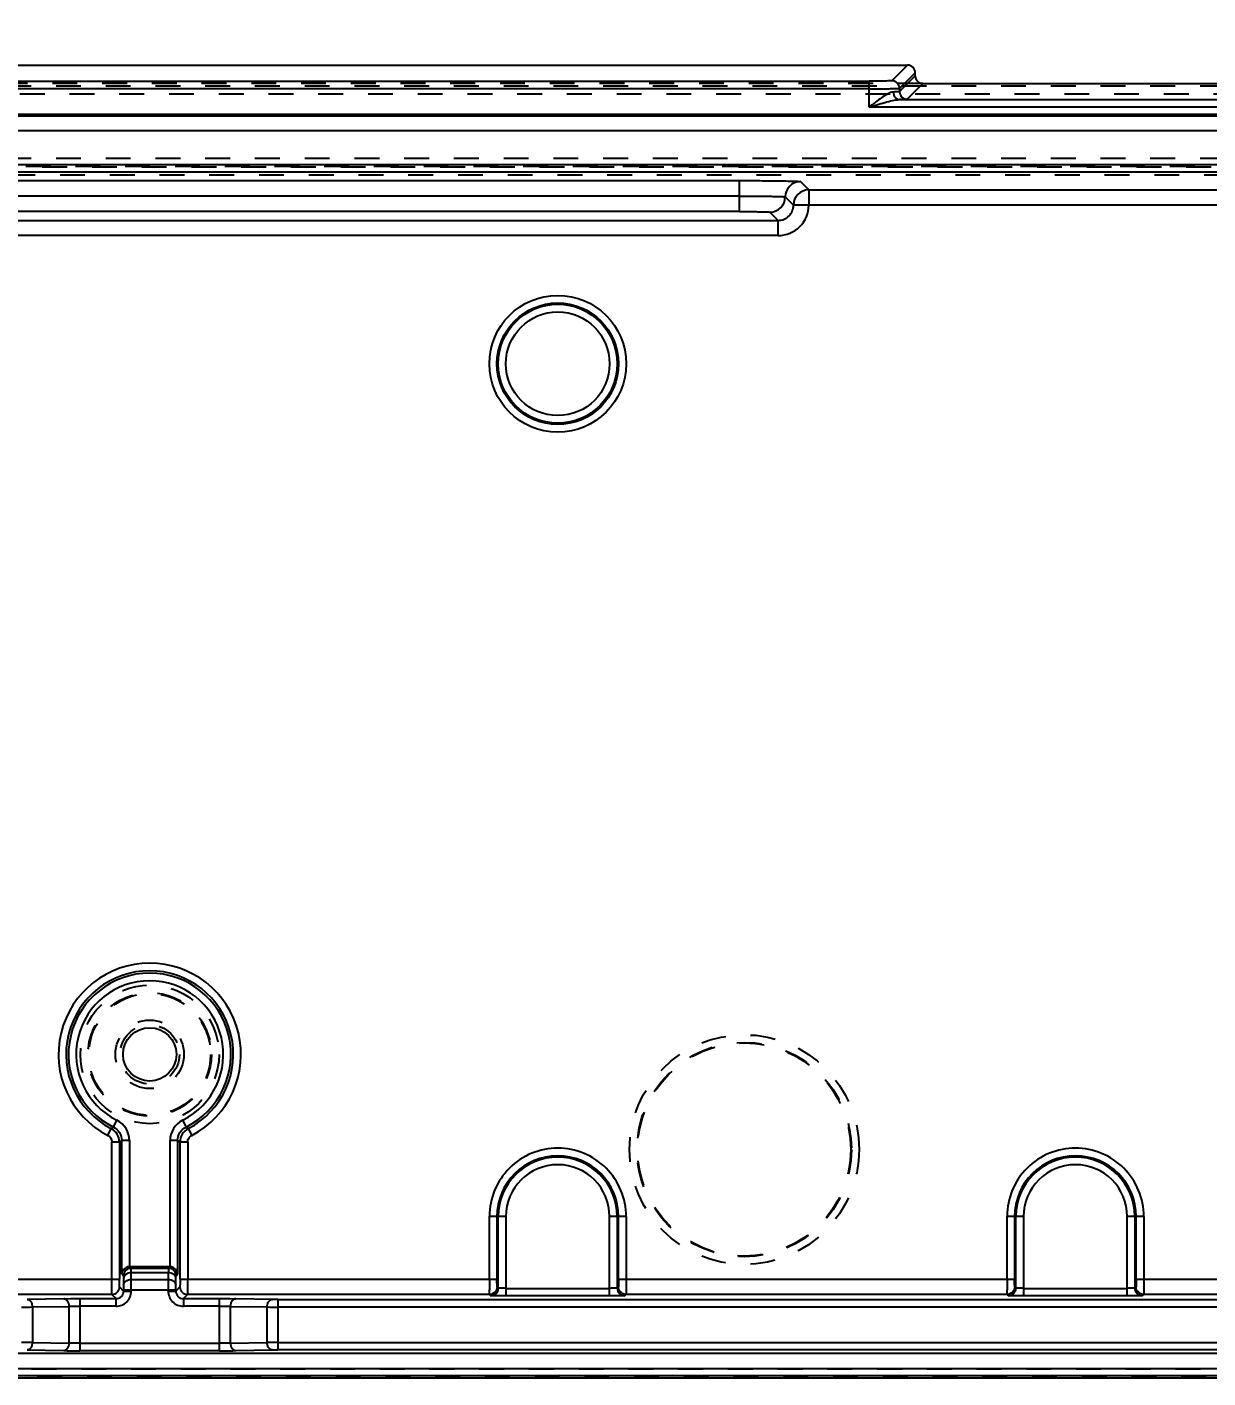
# Model space of a CAD drawing. Header units: millimetres. Extents: x 1803 to 4269, y -6912 to 1836.
# Drawn here: x 2945.9 to 3023.4, y -2.2 to 86.5 of the extents above; entities that cross this region are included whole.
import ezdxf

# ---------------------------------------------------------------- set-up
doc = ezdxf.new("R2010")
doc.units = ezdxf.units.MM
doc.header["$LTSCALE"] = 16.335
doc.header["$PDMODE"] = 3
doc.header["$PDSIZE"] = 0.3125
doc.linetypes.add('HIDDEN', pattern=[0.2, 0.1, -0.1])
doc.layers.get('0').update_dxf_attribs({"linetype": 'CONTINUOUS'})
doc.layers.get('Defpoints').update_dxf_attribs({"linetype": 'CONTINUOUS'})
doc.layers.add('DEFAULT_2', color=8, linetype='HIDDEN')
doc.styles.get("Standard").update_dxf_attribs({"font": 'txt', "width": 0.8})
doc.dimstyles.new('11', dxfattribs={"dimtxt": 8, "dimasz": 8, "dimexe": 0, "dimexo": 0, "dimgap": 0, "dimtad": 0, "dimdsep": 46, "dimtxsty": 'Standard', "dimcen": 0, "dimclrd": 4, "dimclre": 4, "dimclrt": 6, "dimazin": 0, "dimtp": 0.01, "dimtm": 0.01, "dimtfac": 1, "dimtofl": 0, "dimtmove": 0, "dimatfit": 3, "dimfxl": 0, "dimtolj": 1, "dimarcsym": 0})

# ---------------------------------------------------------------- blocks, each defined once
blk = doc.blocks.new('*D13')
at = {"color": 4, "lineweight": -2}
for p, q in [((2710.726, 63.037), (2710.726, 100.642)), ((2718.726, 100.642), (2794.331, 100.642)), ((3097.706, 100.642), (2826.331, 100.642)), ((3105.706, 56.318), (3105.706, 100.642))]:
    blk.add_line(p, q, dxfattribs=at)
at = {"color": 4}
for points in [[(2718.726, 101.976), (2718.726, 99.309), (2710.726, 100.642)], [(3097.706, 101.976), (3097.706, 99.309), (3105.706, 100.642)]]:
    blk.add_solid(points, dxfattribs=at)
at = {"layer": 'Defpoints', "color": 0}
for p in [(2710.726, 100.642), (2710.726, 63.037), (3105.706, 56.318)]:
    blk.add_point(p, dxfattribs=at)
at = {"color": 6, "insert": (2810.331, 100.642), "char_height": 8, "attachment_point": 5}
blk.add_mtext('\\A1;394.98', dxfattribs=at)

msp = doc.modelspace()

# ---------------------------------------------------------------- linework, layer by layer
at = {"color": 7, "linetype": 'Continuous'}
for p, q in [((2809.726, 84.021), (3003.706, 84.021)), ((3003.706, 84.021), (3002.676, 82.99)), ((3003.176, 82.49), (3004.206, 83.521)), ((3004.206, 83.308), (3004.206, 83.521)), ((2848.27, 82.965), (3001.176, 82.965)), ((3001.176, 81.252), (3001.176, 82.965)), ((3004.206, 83.308), (3003.176, 82.277)), ((3003.676, 81.777), (3004.706, 82.808)), ((3004.706, 82.808), (3070.78, 82.808)), ((3001.176, 82.465), (2848.271, 82.465)), ((3003.163, 81.751), (3072.323, 81.751)), ((3003.176, 82.49), (3003.176, 82.277)), ((2848.27, 80.808), (3096.682, 80.808)), ((3074.31, 81.252), (3001.176, 81.252)), ((2843.257, 80.694), (3101.695, 80.694)), ((3101.726, 79.694), (2843.226, 79.694)), ((2847.039, 77.495), (3098.413, 77.495)), ((3098.413, 76.995), (2847.039, 76.995)), ((2847.598, 76.436), (2992.667, 76.436)), ((2992.667, 74.401), (2992.667, 76.436)), ((2997.209, 75.825), (2996.667, 76.367)), ((2992.667, 75.419), (2847.598, 75.419)), ((2997.209, 75.825), (3097.243, 75.825)), ((2997.209, 75.825), (2997.209, 74.825)), ((2995.667, 75.367), (2996.209, 74.825)), ((3098.243, 74.825), (2996.209, 74.825)), ((2992.667, 74.401), (2847.632, 74.401)), ((2848.209, 73.825), (2995.209, 73.825)), ((2994.667, 74.367), (2995.209, 73.825)), ((2995.209, 72.825), (2995.209, 73.825)), ((2995.209, 72.825), (2847.209, 72.825)), ((2951.54, 14.287), (2951.763, 14.734)), ((2956.089, 14.734), (2956.313, 14.287)), ((2951.165, 13.74), (2951.396, 14.184)), ((2951.935, 13.297), (2952.092, 13.393)), ((2952.592, 13.393), (2952.092, 13.393)), ((2952.092, 4.616), (2952.092, 13.393)), ((2952.592, 13.393), (2952.592, 5.108)), ((2955.76, 13.393), (2955.26, 13.393)), ((2955.26, 5.108), (2955.26, 13.393)), ((2955.76, 13.393), (2955.918, 13.297)), ((2955.76, 13.393), (2955.76, 4.616)), ((2956.457, 14.184), (2956.687, 13.74)), ((2951.935, 13.297), (2951.435, 13.297)), ((2951.435, 4.29), (2951.435, 13.297)), ((2951.935, 13.297), (2951.935, 4.29)), ((2956.418, 13.297), (2955.918, 13.297)), ((2955.918, 4.29), (2955.918, 13.297)), ((2956.418, 13.297), (2956.418, 4.29)), ((2976.235, 4.29), (2976.235, 8.425)), ((2977.322, 8.408), (2976.235, 8.408)), ((2976.735, 8.408), (2976.735, 4.29)), ((2976.822, 3.711), (2976.822, 8.408)), ((2977.322, 8.408), (2977.322, 3.194)), ((2985.218, 8.408), (2984.13, 8.408)), ((2984.13, 3.194), (2984.13, 8.408)), ((2984.63, 8.408), (2984.63, 3.711)), ((2984.718, 4.29), (2984.718, 8.408)), ((2985.218, 8.408), (2985.218, 4.29)), ((3010.235, 4.29), (3010.235, 8.425)), ((3011.322, 8.408), (3010.235, 8.408)), ((3010.735, 8.408), (3010.735, 4.29)), ((3010.822, 3.711), (3010.822, 8.408)), ((3011.322, 8.408), (3011.322, 3.194)), ((3019.218, 8.408), (3018.13, 8.408)), ((3018.13, 3.194), (3018.13, 8.408)), ((3018.63, 8.408), (3018.63, 3.711)), ((3018.718, 4.29), (3018.718, 8.408)), ((3019.218, 8.408), (3019.218, 4.29)), ((2952.092, 4.616), (2952.198, 4.51)), ((2955.26, 5.108), (2952.592, 5.108)), ((2952.698, 5.01), (2952.601, 5.108)), ((2952.698, 5.01), (2955.154, 5.01)), ((2955.148, 4.711), (2952.704, 4.711)), ((2952.712, 4.277), (2952.704, 4.711)), ((2955.148, 4.711), (2955.141, 4.277)), ((2955.252, 5.108), (2955.154, 5.01)), ((2955.654, 4.51), (2955.76, 4.616)), ((2908.218, 4.29), (2951.935, 4.29)), ((2952.214, 3.519), (2951.943, 3.79)), ((2952.204, 4.361), (2952.212, 3.927)), ((2955.638, 3.576), (2952.214, 3.576)), ((2952.214, 3.519), (2952.214, 3.576)), ((2952.712, 4.277), (2955.141, 4.277)), ((2952.714, 3.576), (2952.714, 3.519)), ((2955.138, 3.519), (2955.138, 3.576)), ((2955.909, 3.79), (2955.638, 3.519)), ((2955.638, 3.576), (2955.638, 3.519)), ((2955.64, 3.927), (2955.648, 4.361)), ((2955.918, 4.29), (2976.735, 4.29)), ((2976.822, 3.711), (2976.743, 3.79)), ((2977.322, 3.694), (2984.13, 3.694)), ((2984.709, 3.79), (2984.63, 3.711)), ((2984.718, 4.29), (3010.735, 4.29)), ((3010.822, 3.711), (3010.743, 3.79)), ((3011.322, 3.694), (3018.13, 3.694)), ((3018.709, 3.79), (3018.63, 3.711)), ((3018.718, 4.29), (3025.535, 4.29)), ((2951.443, 3.29), (2908.709, 3.29)), ((2948.28, 3.012), (2945.865, 2.97)), ((2949.34, 3.019), (2951.714, 3.019)), ((2949.34, 3.019), (2949.34, -0.404)), ((2951.443, 3.29), (2951.714, 3.019)), ((2951.714, 2.52), (2951.714, 3.019)), ((2952.214, 3.519), (2952.714, 3.519)), ((2955.138, 3.519), (2955.638, 3.519)), ((2956.138, 3.019), (2956.409, 3.29)), ((2956.138, 3.019), (2958.512, 3.019)), ((2956.138, 3.019), (2956.138, 2.52)), ((2976.243, 3.29), (2956.409, 3.29)), ((2958.512, -0.404), (2958.512, 3.019)), ((2961.987, 2.97), (2959.573, 3.012)), ((2962.34, 2.967), (3097.567, 2.967)), ((2962.34, 2.967), (2962.34, -0.352)), ((2976.322, 3.211), (2976.243, 3.29)), ((2984.13, 3.194), (2977.322, 3.194)), ((2985.209, 3.29), (2985.13, 3.211)), ((3010.243, 3.29), (2985.209, 3.29)), ((3010.322, 3.211), (3010.243, 3.29)), ((3018.13, 3.194), (3011.322, 3.194)), ((3019.209, 3.29), (3019.13, 3.211)), ((3025.043, 3.29), (3019.209, 3.29)), ((2946.219, 2.47), (2948.633, 2.512)), ((2946.219, 2.47), (2946.219, 0.146)), ((2948.633, 0.104), (2948.633, 2.512)), ((2951.714, 2.52), (2949.34, 2.52)), ((2958.512, 2.52), (2956.138, 2.52)), ((2959.219, 2.512), (2961.633, 2.47)), ((2959.219, 2.512), (2959.219, 0.104)), ((2961.633, 0.146), (2961.633, 2.47)), ((3098.592, 2.467), (2962.34, 2.467)), ((2946.219, 0.146), (2948.633, 0.104)), ((2949.34, 0.096), (2958.512, 0.096)), ((2959.219, 0.104), (2961.633, 0.146)), ((2962.34, 0.148), (3097.593, 0.148)), ((2849.196, -0.553), (3095.757, -0.553)), ((2945.865, -0.354), (2948.28, -0.396)), ((2958.512, -0.404), (2949.34, -0.404)), ((2959.573, -0.396), (2961.987, -0.354)), ((3097.593, -0.352), (2962.34, -0.352)), ((2849.196, -1.561), (3095.757, -1.561)), ((2713.726, -2.192), (3105.206, -2.192)), ((3095.757, -2.061), (2849.195, -2.061))]:
    msp.add_line(p, q, dxfattribs=at)
for centre, radius in [((2980.726, 64.408), 4.491), ((2980.726, 64.408), 3.991), ((2980.726, 64.408), 3.904), ((2980.726, 64.408), 3.404), ((2953.926, 19.058), 1.75)]:
    msp.add_circle(centre, radius, dxfattribs=at)
for centre, radius, start, end in [((3002.676, 82.49), 0.5, 0.00092, 89.99908), ((3003.676, 82.277), 0.5, 180.02106, 269.97894), ((2996.667, 75.367), 1, 90.02095, 179.98777), ((2997.209, 74.825), 1, 90.02096, 179.98776), ((2994.666, 75.367), 1, 270.0211, 359.98735), ((2995.209, 74.825), 2, 269.996, 0.01213), ((2995.21, 74.824), 0.999, 269.97171, 0.03703), ((2953.926, 19.058), 5.991, 297.43968, 242.56032), ((2953.926, 19.058), 5.491, 297.43968, 242.56032), ((2953.926, 19.058), 5.334, 296.57798, 243.42202), ((2953.926, 19.058), 4.834, 296.57834, 243.42168), ((2930.808, 43.052), 35.457, 305.4951, 305.78139), ((2951.093, 13.393), 1.499, 359.991, 63.43168), ((2956.76, 13.393), 1.499, 116.56829, 180.00899), ((2977.082, 43.143), 35.553, 234.25452, 234.54022), ((2950.935, 13.297), 1, 0.00017, 62.56427), ((2956.917, 13.297), 1, 117.42628, 179.99821), ((2980.726, 8.408), 3.991, 0, 180), ((2980.726, 8.408), 3.904, 0, 180), ((2980.726, 8.408), 3.404, 0, 180), ((3014.726, 8.408), 3.991, 0, 180), ((3014.726, 8.408), 3.904, 0, 180), ((3014.726, 8.408), 3.404, 0, 180), ((2952.698, 4.51), 0.5, 90.02106, 179.97893), ((2955.154, 4.51), 0.5, 0.02107, 89.97894), ((2951.443, 3.791), 0.5, 270.02106, 359.97893), ((2859.323, 3.593), 93.391, 359.98957, 0.41958), ((3034.2, 3.645), 79.062, 179.54145, 180.0494), ((2956.409, 3.791), 0.5, 180.02107, 269.97894), ((3055.328, 4.222), 79.093, 179.95069, 180.45844), ((2976.322, 3.712), 0.5, 270.02104, 359.97893), ((2985.13, 3.712), 0.5, 180.02107, 269.97896), ((3089.328, 4.222), 79.093, 179.95069, 180.45844), ((3010.322, 3.712), 0.5, 270.02104, 359.97893), ((3019.13, 3.712), 0.5, 180.02107, 269.97896), ((2951.714, 3.519), 1, 269.99917, 0.00083), ((2951.715, 3.519), 0.5, 269.9717, 0.0283), ((2956.138, 3.519), 1, 179.99917, 270.00083), ((2956.138, 3.519), 0.5, 179.9717, 270.0283), ((2945.529, 95.411), 92.944, 269.98918, 270.42508), ((2962.27, 80.821), 78.354, 269.53434, 270.05141), ((2945.529, -92.804), 92.952, 89.57494, 90.01081), ((2962.27, -78.18), 78.328, 89.94851, 90.46575)]:
    msp.add_arc(centre, radius, start, end, dxfattribs=at)
for centre, start_param, end_param in [((3003.706, 83.521), -0.785256, 0.785256), ((3004.706, 83.308), -3.926848, -2.356337)]:
    msp.add_ellipse(centre, major_axis=(0.354, 0.354), ratio=0.999695, start_param=start_param, end_param=end_param, dxfattribs=at)
for points, knots in [([(3002.676, 82.99), (3002.673, 82.988), (3002.661, 82.988), (3002.638, 82.984), (3002.6, 82.983), (3002.55, 82.98), (3002.486, 82.978), (3002.377, 82.975), (3002.214, 82.972), (3001.991, 82.969), (3001.737, 82.966), (3001.462, 82.965), (3001.272, 82.965), (3001.176, 82.965)], [0, 0, 0, 0, 0.006635, 0.022497, 0.047484, 0.081418, 0.124056, 0.174931, 0.29927, 0.449931, 0.621414, 0.807474, 1, 1, 1, 1]), ([(3001.176, 82.465), (3001.304, 82.465), (3001.557, 82.465), (3001.924, 82.466), (3002.263, 82.469), (3002.56, 82.472), (3002.778, 82.475), (3002.923, 82.478), (3003.008, 82.48), (3003.075, 82.483), (3003.126, 82.484), (3003.156, 82.488), (3003.172, 82.488), (3003.176, 82.49)], [0, 0, 0, 0, 0.192544, 0.378616, 0.550136, 0.700849, 0.825215, 0.876096, 0.918736, 0.952662, 0.97763, 0.993455, 1, 1, 1, 1]), ([(3002.765, 82.251), (3002.707, 82.25), (3002.58, 82.218), (3002.322, 82.098), (3001.99, 81.879), (3001.587, 81.576), (3001.314, 81.361), (3001.176, 81.252)], [0, 0, 0, 0, 0.093144, 0.202011, 0.450637, 0.721073, 1, 1, 1, 1]), ([(3001.176, 81.252), (3001.521, 81.361), (3002.031, 81.521), (3002.691, 81.698), (3003.012, 81.75), (3003.163, 81.751)], [0, 0, 0, 0, 0.528709, 0.780288, 1, 1, 1, 1]), ([(3003.176, 82.277), (3003.174, 82.275), (3003.162, 82.273), (3003.141, 82.269), (3003.106, 82.266), (3003.037, 82.261), (3002.922, 82.256), (3002.823, 82.253), (3002.765, 82.251)], [0, 0, 0, 0, 0.023901, 0.077704, 0.161248, 0.273872, 0.583355, 1, 1, 1, 1]), ([(3002.765, 82.251), (3002.766, 82.189), (3002.789, 82.064), (3002.888, 81.854), (3003.057, 81.753), (3003.163, 81.751)], [0, 0, 0, 0, 0.269696, 0.542671, 1, 1, 1, 1]), ([(3003.676, 81.777), (3003.673, 81.774), (3003.658, 81.773), (3003.633, 81.769), (3003.59, 81.767), (3003.532, 81.763), (3003.46, 81.76), (3003.335, 81.756), (3003.234, 81.753), (3003.163, 81.751)], [0, 0, 0, 0, 0.023054, 0.075968, 0.15883, 0.271245, 0.412538, 0.581959, 1, 1, 1, 1]), ([(2992.667, 76.436), (2992.924, 76.436), (2993.429, 76.435), (2994.163, 76.431), (2994.84, 76.425), (2995.358, 76.418), (2995.725, 76.411), (2995.958, 76.406), (2996.161, 76.4), (2996.331, 76.394), (2996.466, 76.388), (2996.565, 76.382), (2996.626, 76.377), (2996.655, 76.371), (2996.664, 76.369), (2996.667, 76.367)], [0, 0, 0, 0, 0.192745, 0.378597, 0.549986, 0.700697, 0.766538, 0.825151, 0.875973, 0.918574, 0.952533, 0.97751, 0.993343, 0.997804, 1, 1, 1, 1]), ([(2992.667, 75.419), (2992.86, 75.419), (2993.239, 75.418), (2993.789, 75.415), (2994.297, 75.411), (2994.744, 75.404), (2995.07, 75.398), (2995.287, 75.392), (2995.415, 75.388), (2995.516, 75.382), (2995.592, 75.379), (2995.637, 75.372), (2995.662, 75.372), (2995.667, 75.367)], [0, 0, 0, 0, 0.192735, 0.378581, 0.54997, 0.700685, 0.825147, 0.875974, 0.918581, 0.952549, 0.977534, 0.993373, 1, 1, 1, 1]), ([(2992.667, 74.401), (2992.796, 74.401), (2993.048, 74.401), (2993.415, 74.399), (2993.754, 74.396), (2994.052, 74.392), (2994.269, 74.388), (2994.414, 74.384), (2994.499, 74.381), (2994.566, 74.377), (2994.617, 74.375), (2994.647, 74.37), (2994.664, 74.37), (2994.667, 74.367)], [0, 0, 0, 0, 0.192526, 0.378586, 0.550069, 0.70073, 0.825069, 0.875944, 0.918583, 0.952516, 0.977503, 0.993365, 1, 1, 1, 1]), ([(2951.54, 14.287), (2951.702, 14.206), (2951.982, 13.943), (2952.092, 13.575), (2952.092, 13.393)], [0, 0, 0, 0, 0.5, 1, 1, 1, 1]), ([(2955.76, 13.393), (2955.76, 13.575), (2955.87, 13.943), (2956.15, 14.206), (2956.313, 14.287)], [0, 0, 0, 0, 0.5, 1, 1, 1, 1]), ([(2951.165, 13.74), (2951.245, 13.699), (2951.381, 13.568), (2951.435, 13.386), (2951.435, 13.297)], [0, 0, 0, 0, 0.499991, 1, 1, 1, 1]), ([(2956.418, 13.297), (2956.418, 13.386), (2956.471, 13.568), (2956.607, 13.699), (2956.687, 13.74)], [0, 0, 0, 0, 0.500009, 1, 1, 1, 1]), ([(2985.218, 8.408), (2985.218, 8.991), (2984.984, 10.171), (2983.987, 11.662), (2982.496, 12.662), (2980.735, 13.015), (2978.973, 12.669), (2977.477, 11.675), (2976.476, 10.187), (2976.235, 9.008), (2976.235, 8.425)], [0, 0, 0, 0, 0.125028, 0.250011, 0.37501, 0.500002, 0.624994, 0.749997, 0.874969, 1, 1, 1, 1]), ([(3019.218, 8.408), (3019.218, 8.991), (3018.984, 10.171), (3017.987, 11.662), (3016.496, 12.662), (3014.735, 13.015), (3012.973, 12.669), (3011.477, 11.675), (3010.476, 10.187), (3010.235, 9.008), (3010.235, 8.425)], [0, 0, 0, 0, 0.125028, 0.250011, 0.37501, 0.500002, 0.624994, 0.749997, 0.874969, 1, 1, 1, 1]), ([(2952.592, 5.108), (2952.453, 5.108), (2952.191, 4.985), (2952.094, 4.729), (2952.092, 4.616)], [0, 0, 0, 0, 0.552753, 1, 1, 1, 1]), ([(2952.198, 4.51), (2952.201, 4.507), (2952.199, 4.491), (2952.203, 4.464), (2952.203, 4.417), (2952.204, 4.381), (2952.204, 4.361)], [0, 0, 0, 0, 0.076492, 0.274789, 0.585774, 1, 1, 1, 1]), ([(2952.704, 4.711), (2952.642, 4.711), (2952.518, 4.69), (2952.315, 4.608), (2952.206, 4.456), (2952.204, 4.361)], [0, 0, 0, 0, 0.283054, 0.563323, 1, 1, 1, 1]), ([(2952.704, 4.711), (2952.704, 4.753), (2952.702, 4.825), (2952.704, 4.918), (2952.698, 4.975), (2952.702, 5.003), (2952.698, 5.01)], [0, 0, 0, 0, 0.416029, 0.728696, 0.925663, 1, 1, 1, 1]), ([(2955.154, 5.01), (2955.151, 5.003), (2955.155, 4.975), (2955.149, 4.918), (2955.15, 4.825), (2955.148, 4.753), (2955.148, 4.711)], [0, 0, 0, 0, 0.074337, 0.271304, 0.583971, 1, 1, 1, 1]), ([(2955.648, 4.361), (2955.646, 4.456), (2955.537, 4.608), (2955.334, 4.69), (2955.21, 4.711), (2955.148, 4.711)], [0, 0, 0, 0, 0.436677, 0.716946, 1, 1, 1, 1]), ([(2955.76, 4.616), (2955.758, 4.729), (2955.661, 4.985), (2955.399, 5.108), (2955.26, 5.108)], [0, 0, 0, 0, 0.447293, 1, 1, 1, 1]), ([(2955.648, 4.361), (2955.648, 4.381), (2955.65, 4.417), (2955.649, 4.464), (2955.654, 4.491), (2955.651, 4.507), (2955.654, 4.51)], [0, 0, 0, 0, 0.414226, 0.725211, 0.923508, 1, 1, 1, 1]), ([(2951.443, 3.29), (2951.44, 3.297), (2951.444, 3.326), (2951.438, 3.383), (2951.439, 3.476), (2951.437, 3.598), (2951.436, 3.747), (2951.435, 3.981), (2951.435, 4.164), (2951.435, 4.29)], [0, 0, 0, 0, 0.022268, 0.081143, 0.174666, 0.299048, 0.449783, 0.621329, 1, 1, 1, 1]), ([(2951.943, 3.79), (2951.941, 3.793), (2951.943, 3.809), (2951.939, 3.836), (2951.939, 3.883), (2951.937, 3.944), (2951.936, 4.019), (2951.935, 4.136), (2951.935, 4.227), (2951.935, 4.29)], [0, 0, 0, 0, 0.022964, 0.082427, 0.175514, 0.29925, 0.450007, 0.621602, 1, 1, 1, 1]), ([(2952.212, 3.927), (2952.214, 4.023), (2952.323, 4.174), (2952.526, 4.256), (2952.65, 4.277), (2952.712, 4.277)], [0, 0, 0, 0, 0.437313, 0.717438, 1, 1, 1, 1]), ([(2952.212, 3.927), (2952.212, 3.902), (2952.214, 3.785), (2952.214, 3.668), (2952.214, 3.576)], [0, 0, 0, 0, 0.215458, 1, 1, 1, 1]), ([(2955.141, 4.277), (2955.203, 4.277), (2955.326, 4.256), (2955.529, 4.174), (2955.639, 4.023), (2955.64, 3.927)], [0, 0, 0, 0, 0.282562, 0.562687, 1, 1, 1, 1]), ([(2955.638, 3.576), (2955.638, 3.608), (2955.638, 3.725), (2955.639, 3.842), (2955.64, 3.927)], [0, 0, 0, 0, 0.275016, 1, 1, 1, 1]), ([(2955.918, 4.29), (2955.918, 4.227), (2955.917, 4.136), (2955.916, 4.019), (2955.915, 3.944), (2955.913, 3.883), (2955.914, 3.836), (2955.909, 3.809), (2955.912, 3.793), (2955.909, 3.79)], [0, 0, 0, 0, 0.378398, 0.549993, 0.70075, 0.824486, 0.917573, 0.977036, 1, 1, 1, 1]), ([(2956.418, 4.29), (2956.418, 4.164), (2956.417, 3.981), (2956.416, 3.747), (2956.415, 3.598), (2956.413, 3.476), (2956.414, 3.383), (2956.408, 3.326), (2956.412, 3.297), (2956.409, 3.29)], [0, 0, 0, 0, 0.378671, 0.550217, 0.700952, 0.825334, 0.918857, 0.977732, 1, 1, 1, 1]), ([(2976.243, 3.29), (2976.24, 3.297), (2976.244, 3.326), (2976.238, 3.383), (2976.239, 3.476), (2976.238, 3.548), (2976.237, 3.589)], [0, 0, 0, 0, 0.074462, 0.271337, 0.584075, 1, 1, 1, 1]), ([(2976.743, 3.79), (2976.743, 3.672), (2976.653, 3.425), (2976.417, 3.309), (2976.298, 3.294)], [0, 0, 0, 0, 0.495955, 1, 1, 1, 1]), ([(2976.743, 3.79), (2976.741, 3.793), (2976.743, 3.809), (2976.739, 3.836), (2976.739, 3.883), (2976.737, 3.944), (2976.736, 4.019), (2976.735, 4.136), (2976.735, 4.227), (2976.735, 4.29)], [0, 0, 0, 0, 0.022964, 0.082427, 0.175514, 0.29925, 0.450007, 0.621602, 1, 1, 1, 1]), ([(2977.322, 3.694), (2977.259, 3.694), (2977.167, 3.695), (2977.051, 3.697), (2976.976, 3.699), (2976.916, 3.702), (2976.868, 3.703), (2976.842, 3.709), (2976.824, 3.708), (2976.822, 3.711)], [0, 0, 0, 0, 0.377946, 0.549343, 0.699947, 0.8236, 0.916702, 0.976345, 1, 1, 1, 1]), ([(2984.63, 3.711), (2984.628, 3.708), (2984.611, 3.709), (2984.585, 3.703), (2984.537, 3.702), (2984.476, 3.699), (2984.402, 3.697), (2984.285, 3.695), (2984.193, 3.694), (2984.13, 3.694)], [0, 0, 0, 0, 0.023655, 0.083298, 0.1764, 0.300053, 0.450657, 0.622054, 1, 1, 1, 1]), ([(2984.718, 4.29), (2984.718, 4.227), (2984.717, 4.136), (2984.716, 4.019), (2984.715, 3.944), (2984.713, 3.883), (2984.714, 3.836), (2984.709, 3.809), (2984.712, 3.793), (2984.709, 3.79)], [0, 0, 0, 0, 0.378398, 0.549993, 0.70075, 0.824486, 0.917573, 0.977036, 1, 1, 1, 1]), ([(2984.781, 3.535), (2984.769, 3.555), (2984.73, 3.635), (2984.709, 3.725), (2984.709, 3.79)], [0, 0, 0, 0, 0.261591, 1, 1, 1, 1]), ([(2985.218, 4.29), (2985.218, 4.164), (2985.217, 3.981), (2985.216, 3.747), (2985.215, 3.598), (2985.213, 3.476), (2985.214, 3.383), (2985.208, 3.326), (2985.212, 3.297), (2985.209, 3.29)], [0, 0, 0, 0, 0.378671, 0.550217, 0.700952, 0.825334, 0.918857, 0.977732, 1, 1, 1, 1]), ([(3010.243, 3.29), (3010.24, 3.297), (3010.244, 3.326), (3010.238, 3.383), (3010.239, 3.476), (3010.238, 3.548), (3010.237, 3.589)], [0, 0, 0, 0, 0.074462, 0.271337, 0.584075, 1, 1, 1, 1]), ([(3010.743, 3.79), (3010.743, 3.672), (3010.653, 3.425), (3010.417, 3.309), (3010.298, 3.294)], [0, 0, 0, 0, 0.495955, 1, 1, 1, 1]), ([(3010.743, 3.79), (3010.741, 3.793), (3010.743, 3.809), (3010.739, 3.836), (3010.739, 3.883), (3010.737, 3.944), (3010.736, 4.019), (3010.735, 4.136), (3010.735, 4.227), (3010.735, 4.29)], [0, 0, 0, 0, 0.022964, 0.082427, 0.175514, 0.29925, 0.450007, 0.621602, 1, 1, 1, 1]), ([(3011.322, 3.694), (3011.259, 3.694), (3011.167, 3.695), (3011.051, 3.697), (3010.976, 3.699), (3010.916, 3.702), (3010.868, 3.703), (3010.842, 3.709), (3010.824, 3.708), (3010.822, 3.711)], [0, 0, 0, 0, 0.377946, 0.549343, 0.699947, 0.8236, 0.916702, 0.976345, 1, 1, 1, 1]), ([(3018.63, 3.711), (3018.628, 3.708), (3018.611, 3.709), (3018.585, 3.703), (3018.537, 3.702), (3018.476, 3.699), (3018.402, 3.697), (3018.285, 3.695), (3018.193, 3.694), (3018.13, 3.694)], [0, 0, 0, 0, 0.023655, 0.083298, 0.1764, 0.300053, 0.450657, 0.622054, 1, 1, 1, 1]), ([(3018.718, 4.29), (3018.718, 4.227), (3018.717, 4.136), (3018.716, 4.019), (3018.715, 3.944), (3018.713, 3.883), (3018.714, 3.836), (3018.709, 3.809), (3018.712, 3.793), (3018.709, 3.79)], [0, 0, 0, 0, 0.378398, 0.549993, 0.70075, 0.824486, 0.917573, 0.977036, 1, 1, 1, 1]), ([(3018.781, 3.535), (3018.769, 3.555), (3018.73, 3.635), (3018.709, 3.725), (3018.709, 3.79)], [0, 0, 0, 0, 0.261591, 1, 1, 1, 1]), ([(3019.218, 4.29), (3019.218, 4.164), (3019.217, 3.981), (3019.216, 3.747), (3019.215, 3.598), (3019.213, 3.476), (3019.214, 3.383), (3019.208, 3.326), (3019.212, 3.297), (3019.209, 3.29)], [0, 0, 0, 0, 0.378671, 0.550217, 0.700952, 0.825334, 0.918857, 0.977732, 1, 1, 1, 1]), ([(2945.865, 2.97), (2945.962, 2.968), (2946.115, 2.859), (2946.198, 2.656), (2946.219, 2.532), (2946.219, 2.47)], [0, 0, 0, 0, 0.438684, 0.718313, 1, 1, 1, 1]), ([(2948.28, 3.012), (2948.355, 3.013), (2948.709, 3.018), (2949.063, 3.019), (2949.34, 3.019)], [0, 0, 0, 0, 0.214265, 1, 1, 1, 1]), ([(2948.633, 2.512), (2948.633, 2.574), (2948.612, 2.698), (2948.529, 2.901), (2948.376, 3.01), (2948.28, 3.012)], [0, 0, 0, 0, 0.281687, 0.561316, 1, 1, 1, 1]), ([(2958.512, 3.019), (2958.609, 3.019), (2958.963, 3.019), (2959.317, 3.016), (2959.573, 3.012)], [0, 0, 0, 0, 0.275817, 1, 1, 1, 1]), ([(2959.573, 3.012), (2959.476, 3.01), (2959.323, 2.901), (2959.24, 2.698), (2959.22, 2.574), (2959.219, 2.512)], [0, 0, 0, 0, 0.438684, 0.718313, 1, 1, 1, 1]), ([(2961.633, 2.47), (2961.634, 2.532), (2961.654, 2.656), (2961.738, 2.859), (2961.89, 2.968), (2961.987, 2.97)], [0, 0, 0, 0, 0.281687, 0.561316, 1, 1, 1, 1]), ([(2962.34, 2.967), (2962.308, 2.967), (2962.19, 2.967), (2962.072, 2.968), (2961.987, 2.97)], [0, 0, 0, 0, 0.275617, 1, 1, 1, 1]), ([(2977.322, 3.194), (2977.196, 3.194), (2977.013, 3.195), (2976.779, 3.197), (2976.63, 3.199), (2976.507, 3.202), (2976.423, 3.204), (2976.373, 3.206), (2976.347, 3.207), (2976.332, 3.21), (2976.324, 3.21), (2976.322, 3.211)], [0, 0, 0, 0, 0.37856, 0.550053, 0.700744, 0.825097, 0.918609, 0.952535, 0.977511, 0.993364, 1, 1, 1, 1]), ([(2985.13, 3.211), (2985.128, 3.21), (2985.12, 3.21), (2985.105, 3.207), (2985.08, 3.206), (2985.029, 3.204), (2984.945, 3.202), (2984.822, 3.199), (2984.673, 3.197), (2984.44, 3.195), (2984.256, 3.194), (2984.13, 3.194)], [0, 0, 0, 0, 0.006636, 0.022491, 0.047467, 0.081393, 0.174906, 0.299258, 0.449947, 0.621439, 1, 1, 1, 1]), ([(2985.209, 3.29), (2985.126, 3.291), (2984.955, 3.336), (2984.825, 3.459), (2984.781, 3.535)], [0, 0, 0, 0, 0.488104, 1, 1, 1, 1]), ([(3011.322, 3.194), (3011.196, 3.194), (3011.013, 3.195), (3010.779, 3.197), (3010.63, 3.199), (3010.507, 3.202), (3010.423, 3.204), (3010.373, 3.206), (3010.347, 3.207), (3010.332, 3.21), (3010.324, 3.21), (3010.322, 3.211)], [0, 0, 0, 0, 0.37856, 0.550053, 0.700744, 0.825097, 0.918609, 0.952535, 0.977511, 0.993364, 1, 1, 1, 1]), ([(3019.13, 3.211), (3019.128, 3.21), (3019.12, 3.21), (3019.105, 3.207), (3019.08, 3.206), (3019.029, 3.204), (3018.945, 3.202), (3018.822, 3.199), (3018.673, 3.197), (3018.44, 3.195), (3018.256, 3.194), (3018.13, 3.194)], [0, 0, 0, 0, 0.006636, 0.022491, 0.047467, 0.081393, 0.174906, 0.299258, 0.449947, 0.621439, 1, 1, 1, 1]), ([(3019.209, 3.29), (3019.126, 3.291), (3018.955, 3.336), (3018.825, 3.459), (3018.781, 3.535)], [0, 0, 0, 0, 0.488104, 1, 1, 1, 1]), ([(2948.633, 2.512), (2948.684, 2.513), (2948.92, 2.518), (2949.155, 2.52), (2949.34, 2.52)], [0, 0, 0, 0, 0.214654, 1, 1, 1, 1]), ([(2958.512, 2.52), (2958.577, 2.52), (2958.813, 2.519), (2959.048, 2.516), (2959.219, 2.512)], [0, 0, 0, 0, 0.275614, 1, 1, 1, 1]), ([(2946.219, 0.146), (2946.219, 0.084), (2946.198, -0.04), (2946.115, -0.244), (2945.962, -0.352), (2945.865, -0.354)], [0, 0, 0, 0, 0.281687, 0.561316, 1, 1, 1, 1]), ([(2948.28, -0.396), (2948.376, -0.395), (2948.529, -0.286), (2948.612, -0.082), (2948.633, 0.042), (2948.633, 0.104)], [0, 0, 0, 0, 0.438684, 0.718313, 1, 1, 1, 1]), ([(2949.34, 0.096), (2949.275, 0.096), (2949.04, 0.097), (2948.804, 0.099), (2948.633, 0.104)], [0, 0, 0, 0, 0.275613, 1, 1, 1, 1]), ([(2959.219, 0.104), (2959.168, 0.102), (2958.933, 0.097), (2958.697, 0.096), (2958.512, 0.096)], [0, 0, 0, 0, 0.214657, 1, 1, 1, 1]), ([(2959.219, 0.104), (2959.22, 0.042), (2959.24, -0.082), (2959.323, -0.286), (2959.476, -0.395), (2959.573, -0.396)], [0, 0, 0, 0, 0.281687, 0.561316, 1, 1, 1, 1]), ([(2961.987, -0.354), (2961.89, -0.352), (2961.738, -0.244), (2961.654, -0.04), (2961.634, 0.084), (2961.633, 0.146)], [0, 0, 0, 0, 0.438684, 0.718313, 1, 1, 1, 1]), ([(2948.28, -0.396), (2948.355, -0.398), (2948.709, -0.403), (2949.063, -0.404), (2949.34, -0.404)], [0, 0, 0, 0, 0.214267, 1, 1, 1, 1]), ([(2958.512, -0.404), (2958.609, -0.404), (2958.963, -0.403), (2959.317, -0.401), (2959.573, -0.396)], [0, 0, 0, 0, 0.275816, 1, 1, 1, 1]), ([(2961.987, -0.354), (2962.012, -0.354), (2962.13, -0.352), (2962.248, -0.352), (2962.34, -0.352)], [0, 0, 0, 0, 0.214644, 1, 1, 1, 1])]:
    msp.add_open_spline(points, degree=3, knots=knots, dxfattribs=at)
for points in [[(2976.298, 3.294), (2976.28, 3.292), (2976.262, 3.29), (2976.243, 3.29)], [(3010.298, 3.294), (3010.28, 3.292), (3010.262, 3.29), (3010.243, 3.29)]]:
    msp.add_open_spline(points, degree=3, dxfattribs=at)
at = {"layer": 'DEFAULT_2', "color": 8, "linetype": 'HIDDEN'}
for p, q in [((3004.706, 82.808), (2808.735, 82.808)), ((3060.484, 82.642), (2847.35, 82.642)), ((2847.385, 82.142), (3060.484, 82.142)), ((3056.312, 77.316), (2853.297, 77.316)), ((2854.311, 77.386), (3060.484, 77.386)), ((3060.484, 77.886), (2854.314, 77.886)), ((2853.297, 76.816), (3056.31, 76.816)), ((3032.743, -1.614), (2851.798, -1.614)), ((2851.798, -2.114), (3032.744, -2.114))]:
    msp.add_line(p, q, dxfattribs=at)
for centre, radius in [((2953.926, 19.058), 4.552), ((2953.926, 19.058), 4.053), ((2953.926, 19.058), 4), ((2953.926, 19.058), 2.251), ((2953.926, 19.058), 1.945), ((2992.976, 12.808), 7.54), ((2992.976, 12.808), 7.04), ((2992.976, 12.808), 7)]:
    msp.add_circle(centre, radius, dxfattribs=at)

# ---------------------------------------------------------------- dimensions: what is measured, and where the dimension line sits
dim = msp.add_linear_dim(base=(2710.726, 100.642), p1=(3105.706, 56.318), p2=(2710.726, 63.037), dimstyle='11')
dim.commit()
dim.dimension.update_dxf_attribs({"geometry": '*D13', "text_midpoint": (2810.331, 100.642), "dimtype": 160})

doc.saveas('drawing.dxf')
